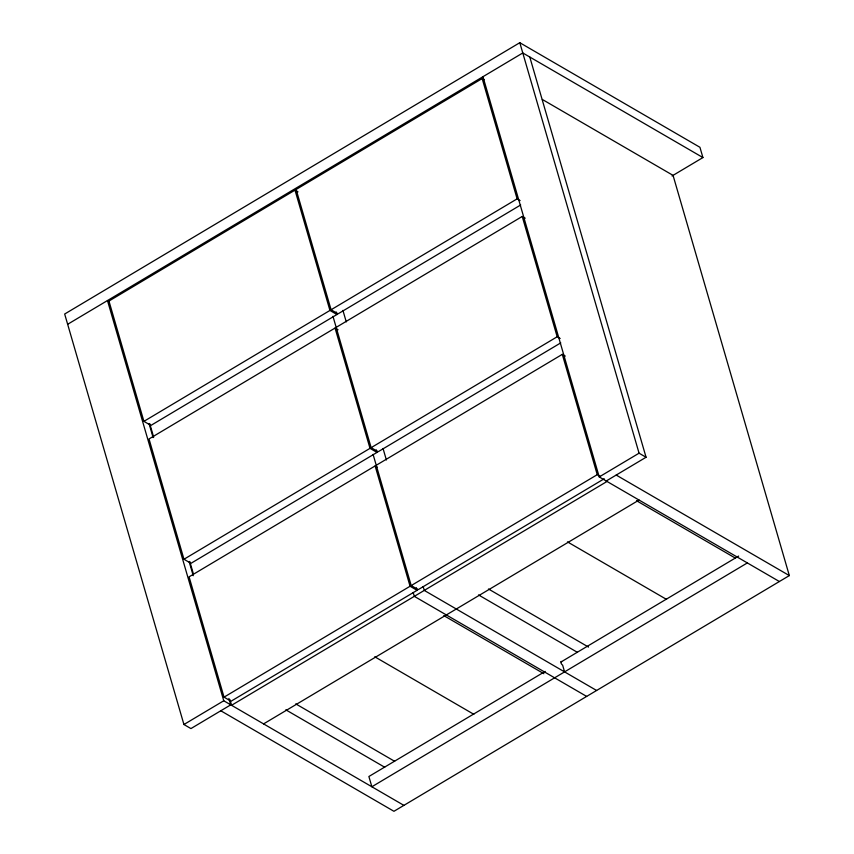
<?xml version="1.0" encoding="UTF-8"?>
<svg xmlns="http://www.w3.org/2000/svg" width="854" height="854" viewBox="0 0 854 854"><rect width="100%" height="100%" fill="white"/><g stroke="black" fill="none" stroke-linecap="round" stroke-linejoin="round"><path stroke-width="1.28" d="M672.045 175.967L702.917 157.563L699.938 147.294L519.798 42.7L64.669 314.026L183.93 724.512L190.933 728.579L230.761 704.838L228.904 698.444M67.658 324.285L522.787 52.959L702.917 157.563M297.993 191.883L294.993 190.132L108.96 301.046L143.91 421.353L150.912 425.42L336.946 314.518L336.209 311.956M484.165 79.721L482.158 78.557L296.124 189.46L331.085 309.767L338.088 313.834L520.694 204.971M143.91 421.353L329.943 310.45L336.946 314.518M331.085 309.767L517.118 198.865L520.118 200.605M338.056 329.783L335.056 328.043L149.023 438.945L183.973 559.253L190.976 563.32L377.009 452.417L376.272 449.855M336.188 327.36L522.221 216.457L525.231 218.197M183.973 559.253L370.006 448.35L377.009 452.417M332.964 316.322L371.148 447.667L557.182 336.764L560.181 338.515M560.758 342.881L378.151 451.745L371.148 447.667M377.116 467.106L375.119 465.942L189.086 576.845L224.036 697.152L231.05 701.219L417.083 590.317L416.336 587.765M376.262 465.259L562.295 354.357L565.295 356.107M224.036 697.152L410.069 586.25L417.083 590.317M373.091 454.413L411.212 585.577L597.245 474.675L600.245 476.415M183.93 724.512L223.759 700.771L403.889 805.365M482.958 76.7L599.23 476.927L639.059 453.186L646.062 457.253L606.233 480.994M604.248 478.742L418.214 589.644L411.212 585.577M607.034 481.453L231.562 705.297L229.907 699.597M263.587 723.893L639.059 500.049M545.172 671.415L368.885 776.51L371.864 786.769L747.346 562.925M561.206 661.861L738.635 556.071M542.343 99.47L673.048 175.369L789.331 575.585L393.94 811.3L220.802 710.774M616.193 475.059L789.331 575.585M599.23 476.927L779.371 581.521M636.54 500.722L735.422 558.142M567.483 541.895L666.547 599.412M109.483 301.708L107.476 300.544L223.759 700.771M488.477 588.993L588.513 647.076M478.528 594.928L577.411 652.339M596.604 690.48L424.278 590.413L423.168 586.57M586.655 696.416L414.318 596.348L413.208 592.505M443.824 615.617L543.859 673.699M374.757 656.779L473.831 714.307M295.762 703.877L394.644 761.298M285.812 709.813L384.695 767.234M529.79 57.026L646.062 457.253M519.798 42.7L639.059 453.186M482.158 78.557L517.118 198.865M522.221 216.457L557.182 336.764M562.295 354.357L597.245 474.675M564.579 671.884L562.626 665.138A2.146 0.822 59.2 0 1 560.918 662.683A2.146 0.822 59.2 0 1 561.601 661.615M342.924 310.386L346.265 321.894M383.04 448.478L386.382 459.986M294.993 190.132L329.943 310.45M335.056 328.043L370.006 448.35M375.119 465.942L410.069 586.25M149.706 423.541L153.677 437.227M189.769 561.441L193.378 573.888M149.034 423.531L153.122 437.6M189.15 561.622L193.239 575.692"/></g></svg>
